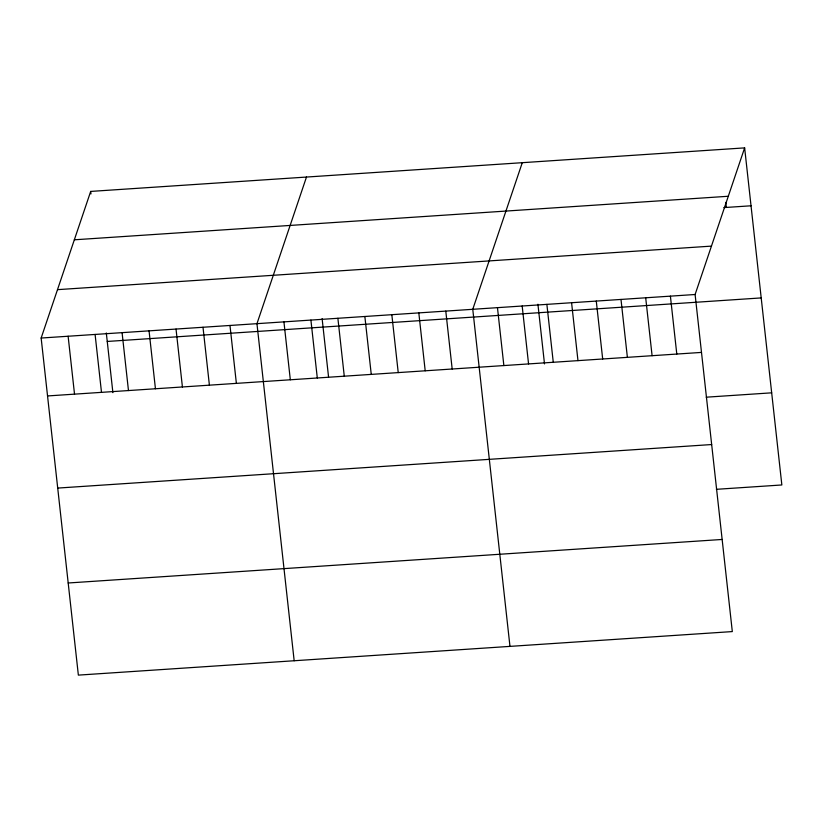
<?xml version="1.0" encoding="UTF-8"?>
<svg xmlns="http://www.w3.org/2000/svg" width="823" height="823" viewBox="0 0 823 823"><rect width="100%" height="100%" fill="white"/><g stroke="black" fill="none" stroke-linecap="round" stroke-linejoin="round"><path stroke-width="1.23" d="M744.64 147.883L695.106 294.5L732.316 631.58L78.36 675.117L41.15 338.037L90.684 191.42L744.64 147.883L781.85 484.963L716.38 489.315M306.485 177.048L256.951 323.676L294.171 660.756M522.286 162.676L472.762 309.304L509.972 646.384M74.337 239.802L728.293 196.265M723.849 207.591L751.029 205.791M57.497 289.655L711.453 246.118M41.15 338.037L695.106 294.5M107.247 341.452L761.203 297.916M47.539 395.945L701.494 352.409M706.206 397.19L771.676 392.828M57.713 488.08L711.669 444.543M68.196 582.993L722.152 539.456M725.773 202.396L726.328 207.427M670.406 296.146L676.794 354.055M645.695 297.792L652.094 355.701M620.995 299.438L627.383 357.347M596.284 301.084L602.683 358.993M571.584 302.73L577.972 360.639M546.873 304.376L553.272 362.285M537.923 304.232L544.507 363.92M522.173 306.012L528.561 363.92M497.462 307.658L503.861 365.566M445.788 311.104L452.177 369.013M418.814 312.894L425.203 370.803M391.83 314.695L398.229 372.603M364.856 316.495L371.255 374.393M337.883 318.285L344.271 376.193M322.112 318.594L328.562 377.037M310.909 320.085L317.297 377.994M283.935 321.875L290.324 379.784M229.977 325.466L236.376 383.374M203.003 327.266L209.402 385.174M176.029 329.066L182.418 386.964M149.056 330.856L155.444 388.765M122.082 332.657L128.47 390.565M90.684 191.42L90.962 193.93M106.311 332.965L112.895 392.653M95.098 334.447L101.496 392.355M68.124 336.247L74.523 394.155"/></g></svg>
